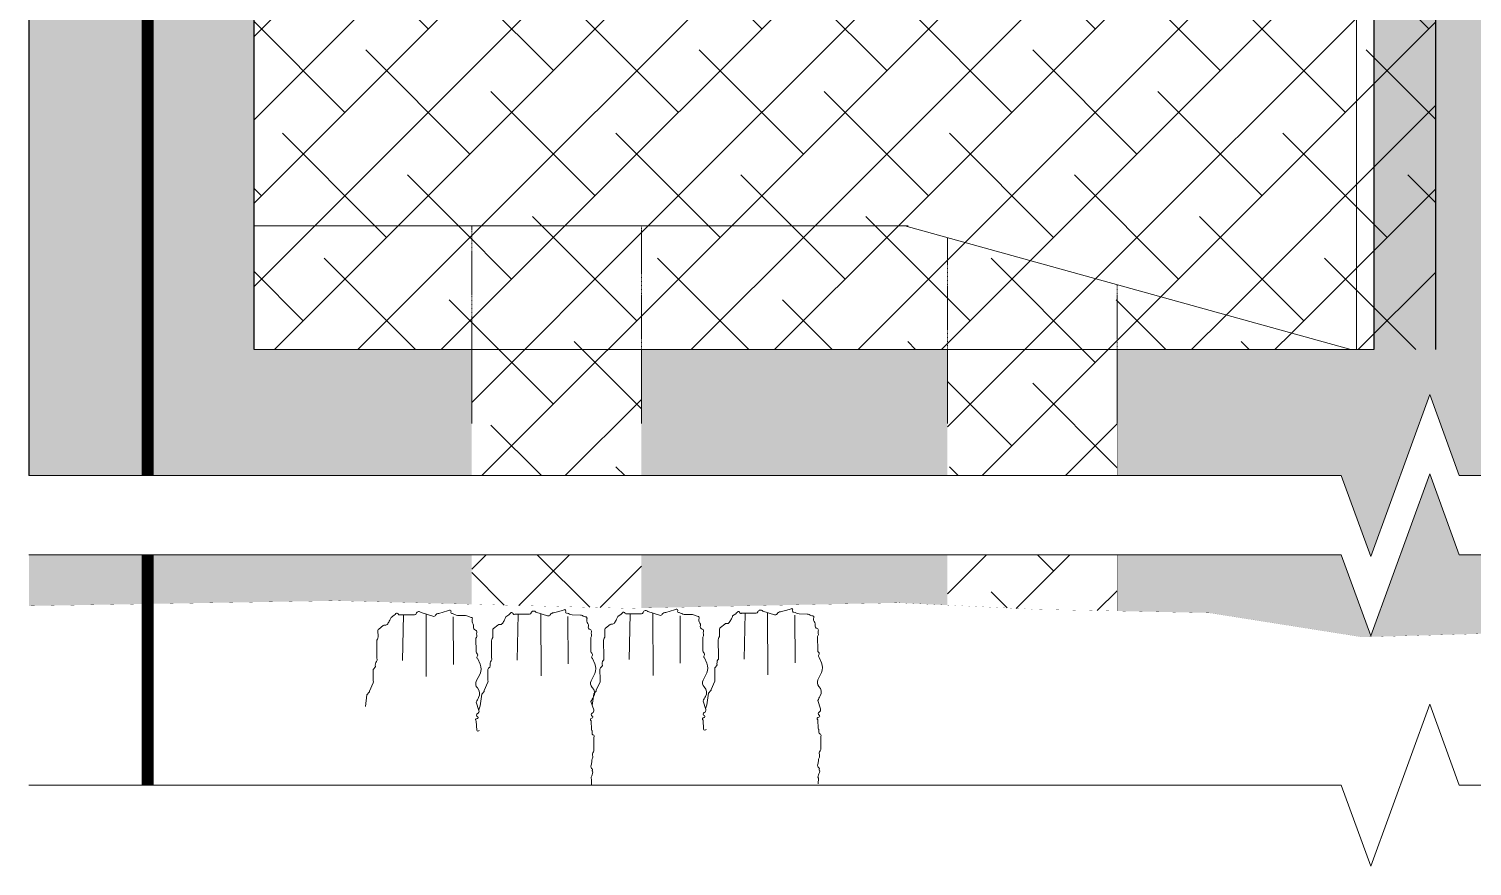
# Model space of a CAD drawing. Header units: millimetres. Extents: x 50357 to 985146, y 723188 to 1803594.
# Drawn here: x 856808 to 869049, y 761172 to 768273 of the extents above; entities that cross this region are included whole.
import ezdxf

# ---------------------------------------------------------------- set-up
doc = ezdxf.new("R2010")
doc.units = ezdxf.units.MM
doc.header["$LTSCALE"] = 3
doc.header["$MEASUREMENT"] = 0
doc.linetypes.add('DASHED', pattern=[19.05, 12.7, -6.35])
doc.linetypes.add('HIDDEN', pattern=[0.375, 0.25, -0.125])
for name, color, linetype, lineweight in [('-OAP1141_', 7, 'DASHED', 18), ('-OAP1142_', 7, 'Continuous', 18), ('Hatch (CARR)', 8, 'Continuous', 35)]:
    doc.layers.add(name, color=color, linetype=linetype, lineweight=lineweight)
for name, color, linetype, lineweight, true_color in [('-Surrender Hatch in Pink', 7, 'Continuous', 40, 0xffc2c2), ('-Surrender line', 7, 'Continuous', 40, 0xff7575), ('ADS060', 7, 'Continuous', 35, 0x6e6e6e), ('ADS280_C', 7, 'Continuous', 25, 0x6e6e6e), ('ADS280_S', 7, 'Continuous', 13, 0x6e6e6e), ('S-COLS', 7, 'Continuous', 13, 0x6e6e6e), ('S-FNDN', 7, 'Continuous', 13, 0x6e6e6e)]:
    doc.layers.add(name, color=color, linetype=linetype, lineweight=lineweight, true_color=true_color)
doc.layers.add('00-TITLEBOX', color=7, linetype='Continuous')

# ---------------------------------------------------------------- blocks, each defined once
blk = doc.blocks.new('3A35X-MGGP-S-SEELS_UPPER$0$A$C23B10A5A')
at = {"layer": '-OAP1142_'}
for p, q in [((-18302, -14543), (-18315, -15061)), ((-18046, -14543), (-18046, -15241)), ((-17739, -14569), (-17739, -15106)), ((-17004, -14543), (-17017, -15061)), ((-16748, -14543), (-16748, -15241)), ((-16441, -14569), (-16441, -15106)), ((-15737, -14543), (-15750, -15061)), ((-15481, -14543), (-15481, -15241)), ((-15174, -14569), (-15174, -15106)), ((-14439, -14543), (-14452, -15061)), ((-14183, -14543), (-14183, -15241)), ((-13876, -14569), (-13876, -15106))]:
    blk.add_line(p, q, dxfattribs=at)
for points in [[(-18736, -15577), (-18718, -15445), (-18692, -15416, 0.280038), (-18689, -15405), (-18647, -15310, 0.214495), (-18647, -15289), (-18647, -15168, -0.2055), (-18640, -15152), (-18626, -15138, 0.363339), (-18623, -15112), (-18621, -15095, -0.141953), (-18609, -15069, 0.287276), (-18604, -15036), (-18604, -14841, -0.145592), (-18597, -14817, 0.158177), (-18590, -14791), (-18590, -14718, -0.300151), (-18581, -14704), (-18531, -14664, -0.217825), (-18512, -14659, 0.299446), (-18479, -14645, 0.026339), (-18456, -14605, 0.03931), (-18442, -14572), (-18406, -14548, 0.098516), (-18387, -14529, -0.652342), (-18361, -14534, 0.490845), (-18340, -14543), (-18175, -14543, 0.330626), (-18156, -14529, -0.616391), (-18102, -14520), (-17969, -14562, 0.351552), (-17939, -14550, -0.271482), (-17901, -14529), (-17802, -14501, 0.021993), (-17781, -14494, -0.699444), (-17764, -14513, 0.703821), (-17747, -14532, 0.049762), (-17691, -14553), (-17599, -14555, -0.134214), (-17575, -14562, 0.109354), (-17535, -14576, -0.477758), (-17523, -14595, 0.255061), (-17514, -14652, -0.251488), (-17509, -14680, 0.426823), (-17488, -14720, -0.416663), (-17474, -14746, 0.144623), (-17474, -14777, -0.293088), (-17483, -14810), (-17481, -14966, 0.207663), (-17471, -14987, -0.398034), (-17469, -15017, 0.449846), (-17464, -15046), (-17438, -15107, -0.203029), (-17438, -15216), (-17481, -15298, 0.32758), (-17469, -15374, -0.343031), (-17455, -15482, 0.015685), (-17483, -15534), (-17453, -15629, -0.392899), (-17469, -15664, 0.671684), (-17469, -15699, -0.843007), (-17474, -15721, 0.772572), (-17483, -15751), (-17479, -15850, 0.953788), (-17450, -15850)], [(-17455, -15621), (-17439, -15577), (-17420, -15445), (-17394, -15416, 0.280038), (-17392, -15405), (-17349, -15310, 0.214495), (-17349, -15289), (-17349, -15168, -0.2055), (-17342, -15152), (-17328, -15138, 0.363339), (-17325, -15112), (-17323, -15095, -0.141953), (-17311, -15069, 0.287276), (-17306, -15036), (-17306, -14841, -0.145592), (-17299, -14817, 0.158177), (-17292, -14791), (-17292, -14718, -0.300151), (-17283, -14704), (-17233, -14664, -0.217825), (-17215, -14659, 0.299446), (-17182, -14645, 0.026339), (-17158, -14605, 0.03931), (-17144, -14572), (-17108, -14548, 0.098516), (-17089, -14529, -0.652342), (-17063, -14534, 0.490845), (-17042, -14543), (-16877, -14543, 0.330626), (-16858, -14529, -0.616391), (-16804, -14520), (-16672, -14562, 0.351552), (-16641, -14550, -0.271482), (-16603, -14529), (-16504, -14501, 0.021993), (-16483, -14494, -0.699444), (-16466, -14513, 0.703821), (-16450, -14532, 0.049762), (-16393, -14553), (-16301, -14555, -0.134214), (-16277, -14562, 0.109354), (-16237, -14576, -0.477758), (-16226, -14595, 0.255061), (-16216, -14652, -0.251488), (-16211, -14680, 0.426823), (-16190, -14720, -0.416663), (-16176, -14746, 0.144623), (-16176, -14777, -0.293088), (-16185, -14810), (-16183, -14966, 0.207663), (-16174, -14987, -0.398034), (-16171, -15017, 0.449846), (-16167, -15046), (-16141, -15107, -0.203029), (-16141, -15216), (-16183, -15298, 0.32758), (-16171, -15374, -0.343031), (-16157, -15482, 0.015685), (-16185, -15534), (-16155, -15629, -0.392899), (-16171, -15664, 0.671684), (-16171, -15699, -0.843007), (-16176, -15721, 0.772572), (-16185, -15751), (-16181, -15850, 0.2336), (-16175, -15861), (-16175, -15894, 0.345427), (-16164, -15909, -0.533083), (-16154, -15939), (-16154, -16087, -0.192918), (-16161, -16104, 0.274124), (-16170, -16143, -0.201907), (-16173, -16182, 0.123263), (-16180, -16210, -0.083533), (-16187, -16253, 0.325615), (-16173, -16298, -0.401032), (-16172, -16309, 0.437289), (-16166, -16332, -0.000409), (-16186, -16390, 0.241209), (-16182, -16413), (-16184, -16474)], [(-16172, -15577), (-16153, -15445), (-16127, -15416, 0.280038), (-16125, -15405), (-16082, -15310, 0.214495), (-16082, -15289), (-16082, -15168, -0.2055), (-16075, -15152), (-16061, -15138, 0.363339), (-16058, -15112), (-16056, -15095, -0.141953), (-16044, -15069, 0.287276), (-16039, -15036), (-16039, -14841, -0.145592), (-16032, -14817, 0.158177), (-16025, -14791), (-16025, -14718, -0.300151), (-16016, -14704), (-15966, -14664, -0.217825), (-15948, -14659, 0.299446), (-15914, -14645, 0.026339), (-15891, -14605, 0.03931), (-15877, -14572), (-15841, -14548, 0.098516), (-15822, -14529, -0.652342), (-15796, -14534, 0.490845), (-15775, -14543), (-15610, -14543, 0.330626), (-15591, -14529, -0.616391), (-15537, -14520), (-15405, -14562, 0.351552), (-15374, -14550, -0.271482), (-15336, -14529), (-15237, -14501, 0.021993), (-15216, -14494, -0.699444), (-15199, -14513, 0.703821), (-15183, -14532, 0.049762), (-15126, -14553), (-15034, -14555, -0.134214), (-15010, -14562, 0.109354), (-14970, -14576, -0.477758), (-14959, -14595, 0.255061), (-14949, -14652, -0.251488), (-14944, -14680, 0.426823), (-14923, -14720, -0.416663), (-14909, -14746, 0.144623), (-14909, -14777, -0.293088), (-14918, -14810), (-14916, -14966, 0.207663), (-14907, -14987, -0.398034), (-14904, -15017, 0.449846), (-14899, -15046), (-14873, -15107, -0.203029), (-14873, -15216), (-14916, -15298, 0.32758), (-14904, -15374, -0.343031), (-14890, -15482, 0.015685), (-14918, -15534), (-14888, -15629, -0.392899), (-14904, -15664, 0.671684), (-14904, -15699, -0.843007), (-14909, -15721, 0.772572), (-14918, -15751), (-14914, -15850, 0.953788), (-14885, -15850)], [(-14890, -15621), (-14874, -15577), (-14855, -15445), (-14829, -15416, 0.280038), (-14827, -15405), (-14784, -15310, 0.214495), (-14784, -15289), (-14784, -15168, -0.2055), (-14777, -15152), (-14763, -15138, 0.363339), (-14761, -15112), (-14758, -15095, -0.141953), (-14747, -15069, 0.287276), (-14742, -15036), (-14742, -14841, -0.145592), (-14735, -14817, 0.158177), (-14728, -14791), (-14728, -14718, -0.300151), (-14718, -14704), (-14669, -14664, -0.217825), (-14650, -14659, 0.299446), (-14617, -14645, 0.026339), (-14593, -14605, 0.03931), (-14579, -14572), (-14544, -14548, 0.098516), (-14525, -14529, -0.652342), (-14499, -14534, 0.490845), (-14477, -14543), (-14312, -14543, 0.330626), (-14293, -14529, -0.616391), (-14239, -14520), (-14107, -14562, 0.351552), (-14076, -14550, -0.271482), (-14038, -14529), (-13939, -14501, 0.021993), (-13918, -14494, -0.699444), (-13901, -14513, 0.703821), (-13885, -14532, 0.049762), (-13828, -14553), (-13736, -14555, -0.134214), (-13713, -14562, 0.109354), (-13672, -14576, -0.477758), (-13661, -14595, 0.255061), (-13651, -14652, -0.251488), (-13646, -14680, 0.426823), (-13625, -14720, -0.416663), (-13611, -14746, 0.144623), (-13611, -14777, -0.293088), (-13621, -14810), (-13618, -14966, 0.207663), (-13609, -14987, -0.398034), (-13606, -15017, 0.449846), (-13602, -15046), (-13576, -15107, -0.203029), (-13576, -15216), (-13618, -15298, 0.32758), (-13606, -15374, -0.343031), (-13592, -15482, 0.015685), (-13621, -15534), (-13590, -15629, -0.392899), (-13606, -15664, 0.671684), (-13606, -15699, -0.843007), (-13611, -15721, 0.772572), (-13621, -15751), (-13616, -15850, 0.2336), (-13610, -15861), (-13610, -15894, 0.345427), (-13600, -15909, -0.533083), (-13589, -15939), (-13589, -16087, -0.192918), (-13596, -16104, 0.274124), (-13605, -16143, -0.201907), (-13609, -16182, 0.123263), (-13616, -16210, -0.083533), (-13623, -16253, 0.325615), (-13609, -16298, -0.401032), (-13607, -16309, 0.437289), (-13601, -16332, -0.000409), (-13621, -16390, 0.241209), (-13617, -16413), (-13619, -16474)]]:
    blk.add_lwpolyline(points, format="xyb", dxfattribs=at)

msp = doc.modelspace()

# ---------------------------------------------------------------- hatches: boundary and pattern name
h = msp.add_hatch()
h.set_pattern_fill('ANSI38', color=256, scale=4000)
h.paths.add_polyline_path([(858717.8555, 766602.7666), (864238.839, 766602.7666), (868019.1921, 765552.7666), (866038.7202, 765552.7666), (866038.7202, 764484.581), (864598.7202, 764484.581), (864598.7202, 765552.7666), (862003.9782, 765552.7666), (862003.9782, 764484.581), (860563.9782, 764484.581), (860563.9782, 765552.7666), (858719.1344, 765552.7666)])
h = msp.add_hatch()
h.set_pattern_fill('ANSI38', color=256, scale=4000)
h.paths.add_polyline_path([(862003.9782, 763813.5557), (860563.9782, 763813.5557), (860563.9782, 763393.1286), (861883.5646, 763358.8704), (862003.9782, 763361.3237)])
h.paths.add_polyline_path([(866038.7202, 763813.5557), (864598.7202, 763813.5557), (864598.7202, 763385.7945), (865362.1586, 763349.2675), (866038.7202, 763335.7472)])
at = {"layer": 'ADS060', "lineweight": 13}
h = msp.add_hatch(dxfattribs=at)
h.set_pattern_fill('AR-CONC', color=256, scale=100, style=0)
h.set_pattern_definition([(50, (0, 0), (717.26018, -62.75213), [75, -825]), (355, (0, 0), (-138.75133, 752.19213), [60, -660]), (100.451444, (59.8, -5.2), (578.50885, 689.44), [63.7402, -701.1421]), (46.1842, (0, 200), (1067.2413, -165.5193), [112.5, -1237.5]), (96.63564, (88.9, 186.2), (934.6619, 974.1186), [95.6103, -1051.7138]), (351.18416, (0, 200), (934.6619, 974.1186), [90, -990]), (21, (100, 150), (596.90705, -402.6189), [75, -825]), (326, (100, 150), (243.31533, 725.15005), [60, -660]), (71.451445, (149.74, 116.45), (840.22238, 322.53115), [63.7402, -701.1421]), (37.5, (0, 0), (12.159855, 332.893854), [0, -652, 0, -670, 0, -662.5]), (7.5, (0, 0), (263.06954, 394.41171), [0, -382, 0, -637, 0, -252.5]), (327.5, (-223, 0), (533.822436, -22.55487), [0, -250, 0, -780, 0, -1035]), (317.5, (-323, 0), (583.18617, 100.10498), [0, -325, 0, -518, 0, -735])])
h.paths.add_polyline_path([(856808.6576, 768752.7666), (858717.9123, 768752.7666), (858719.1344, 765552.7666), (860563.9782, 765552.7666), (860563.9782, 764484.581), (856808.6576, 764484.581)])
h.paths.add_polyline_path([(862003.9782, 765552.7666), (864598.7202, 765552.7666), (864598.7202, 764484.581), (862003.9782, 764484.581)])
h.paths.add_polyline_path([(866038.7202, 765552.7666), (868216.2773, 765552.7666), (868216.2773, 768652.7666), (868737.8361, 768653.6098), (872771.7574, 768582.7666), (880165.7095, 768578.0308), (880165.7095, 764484.581), (868939.4755, 764484.581), (868689.4755, 765171.4504), (868189.4755, 763797.7117), (867939.4755, 764484.581), (866038.7202, 764484.581)])
h.paths.add_polyline_path([(856808.6576, 763813.5557), (860563.9782, 763813.5557), (860563.9782, 763393.1286), (859413.2431, 763423.0031), (856808.6576, 763379.2428)])
h.paths.add_polyline_path([(862003.9782, 763813.5557), (864598.7202, 763813.5557), (864598.7202, 763385.7945), (864182.5017, 763405.7085), (862003.9782, 763361.3237)])
h.paths.add_polyline_path([(866038.7202, 763813.5557), (867939.4755, 763813.5557), (868189.4755, 763126.6864), (868689.4755, 764500.4251), (868939.4755, 763813.5557), (880165.7095, 763813.5557), (880165.7095, 763457.2127), (879911.21, 763457.2127), (878918.8211, 763423.0031), (878097.5338, 763371.689), (875188.8071, 763371.689), (873956.8757, 763371.689), (872155.8343, 763251.7657), (870752.8017, 763234.6611), (869503.7601, 763153.9672), (868117.8377, 763114.9278), (866817.4656, 763320.1848), (866038.7202, 763335.7472)])
at = {"layer": 'Hatch (CARR)'}
h = msp.add_hatch(dxfattribs=at)
h.set_pattern_fill('ANSI38', color=256, scale=4000)
h.paths.add_polyline_path([(868737.8361, 765552.7666), (868019.1921, 765552.7666), (864238.839, 766602.7666), (858719.1344, 766602.7666), (858719.1344, 789096.7666), (868737.8361, 789096.7666)])

# ---------------------------------------------------------------- linework, layer by layer
at = {"layer": '-OAP1141_', "const_width": 0.5}
msp.add_lwpolyline([(856808.6576, 763379.2428), (859413.2431, 763423.0031), (861883.5646, 763358.8704), (864182.5017, 763405.7085), (865362.1586, 763349.2675), (866817.4656, 763320.1848), (868117.8377, 763114.9278), (869503.7601, 763153.9672), (870752.8017, 763234.6611), (872155.8343, 763251.7657), (873956.8757, 763371.689), (878097.5338, 763371.689), (878918.8211, 763423.0031), (879911.21, 763457.2127), (880165.7095, 763457.2127)], dxfattribs=at)
at = {"layer": '-Surrender Hatch in Pink', "transparency": 33554597, "const_width": 0.5}
msp.add_lwpolyline([(857816.0721, 763813.5557), (860563.9782, 763813.5557), (860563.9782, 763393.1286), (861883.5646, 763358.8704), (862003.9782, 763361.3237), (862003.9782, 763813.5557), (864598.7202, 763813.5557), (864598.7202, 763385.7945), (865362.1586, 763349.2675), (866038.7202, 763335.7472), (866038.7202, 763813.5557), (867939.4755, 763813.5557), (868189.4755, 763126.6864), (868689.4755, 764500.4251), (868939.4755, 763813.5557), (880165.7095, 763813.5557), (880165.7095, 761859.8881), (868939.4755, 761859.8881), (868689.4755, 762546.7575), (868189.4755, 761173.0188), (867939.4755, 761859.8881), (857816.0721, 761859.8881)], close=True, dxfattribs=at)
at = {"layer": '-Surrender line', "linetype": 'DASHED', "const_width": 100}
for points in [[(857816.0721, 764484.581), (857816.0721, 792665.067)], [(857816.0721, 761859.8881), (857816.0721, 763813.5557)]]:
    msp.add_lwpolyline(points, dxfattribs=at)
msp.add_line((856808.6576, 792665.067), (856808.6576, 764484.581))
at = {"linetype": 'Continuous', "lineweight": 0, "ltscale": 2, "flags": 128}
for points in [[(856808.6576, 764484.581), (867939.4755, 764484.581), (868189.4755, 763797.7117), (868689.4755, 765171.4504), (868939.4755, 764484.581), (881289.6817, 764484.581)], [(856808.6576, 763813.5557), (867939.4755, 763813.5557), (868189.4755, 763126.6864), (868689.4755, 764500.4251), (868939.4755, 763813.5557), (881289.6817, 763813.5557)], [(856808.6576, 761859.8881), (867939.4755, 761859.8881), (868189.4755, 761173.0188), (868689.4755, 762546.7575), (868939.4755, 761859.8881), (881289.6817, 761859.8881)]]:
    msp.add_lwpolyline(points, dxfattribs=at)
at = {"layer": '00-TITLEBOX'}
msp.add_lwpolyline([(858719.1344, 765552.7666), (858719.1344, 789096.7666), (868737.8361, 789096.7666), (868737.8361, 765552.7666)], dxfattribs=at)
at = {"layer": 'ADS060', "lineweight": 13, "const_width": 0.5}
msp.add_lwpolyline([(858717.8555, 768852.717), (858837.8559, 768752.7666), (868068.5446, 768752.7666), (868068.5446, 765552.7666), (868019.1921, 765552.7666), (864238.839, 766602.7666), (858719.1344, 766602.7666)], close=True, dxfattribs=at)
at = {"layer": 'ADS060', "const_width": 0.5}
for points in [[(858717.8555, 766602.7666), (864238.839, 766602.7666), (868019.1921, 765552.7666), (866038.7202, 765552.7666), (866038.7202, 764484.581), (864598.7202, 764484.581), (864598.7202, 765552.7666), (862003.9782, 765552.7666), (862003.9782, 764484.581), (860563.9782, 764484.581), (860563.9782, 765552.7666), (858719.1344, 765552.7666)], [(862003.9782, 763813.5557), (860563.9782, 763813.5557), (860563.9782, 763393.1286), (861883.5646, 763358.8704), (862003.9782, 763361.3237)], [(866038.7202, 763813.5557), (864598.7202, 763813.5557), (864598.7202, 763385.7945), (865362.1586, 763349.2675), (866038.7202, 763335.7472)]]:
    msp.add_lwpolyline(points, close=True, dxfattribs=at)
at = {"layer": 'ADS280_C'}
msp.add_line((868216.2773, 768552.7666), (868216.2773, 765552.7666), dxfattribs=at)
at = {"layer": 'ADS280_S'}
msp.add_line((868068.5446, 765552.7666), (868068.5446, 768752.7666), dxfattribs=at)
at = {"layer": 'S-COLS', "linetype": 'HIDDEN', "ltscale": 10}
for p, q in [((860563.9782, 766602.7666), (860563.9782, 765552.7666)), ((862003.9782, 765552.7666), (862003.9782, 766602.7666)), ((864598.7202, 766502.8089), (864598.7202, 765552.7666)), ((866038.7202, 765552.7666), (866038.7202, 766102.8463))]:
    msp.add_line(p, q, dxfattribs=at)
at = {"layer": 'S-COLS'}
for p, q in [((860563.9782, 765552.7666), (860563.9782, 764925.342)), ((862003.9782, 764925.342), (862003.9782, 765552.7666)), ((864598.7202, 765552.7666), (864598.7202, 764925.342)), ((866038.7202, 764925.342), (866038.7202, 765552.7666))]:
    msp.add_line(p, q, dxfattribs=at)
at = {"layer": 'S-FNDN'}
for p, q in [((858717.8555, 766602.7666), (864266.1658, 766602.7666)), ((864238.839, 766602.7666), (868019.1921, 765552.7666)), ((868216.2773, 765552.7666), (858719.1344, 765552.7666))]:
    msp.add_line(p, q, dxfattribs=at)

# ---------------------------------------------------------------- block references
at = {"layer": '-OAP1141_', "xscale": 0.7499999999999999, "yscale": 0.7499999999999999, "zscale": 0.7499999999999999, "rotation": 0.254193620792378}
msp.add_blockref('3A35X-MGGP-S-SEELS_UPPER$0$A$C23B10A5A', (873662.8383, 774272.0832), dxfattribs=at)

doc.saveas('drawing.dxf')
